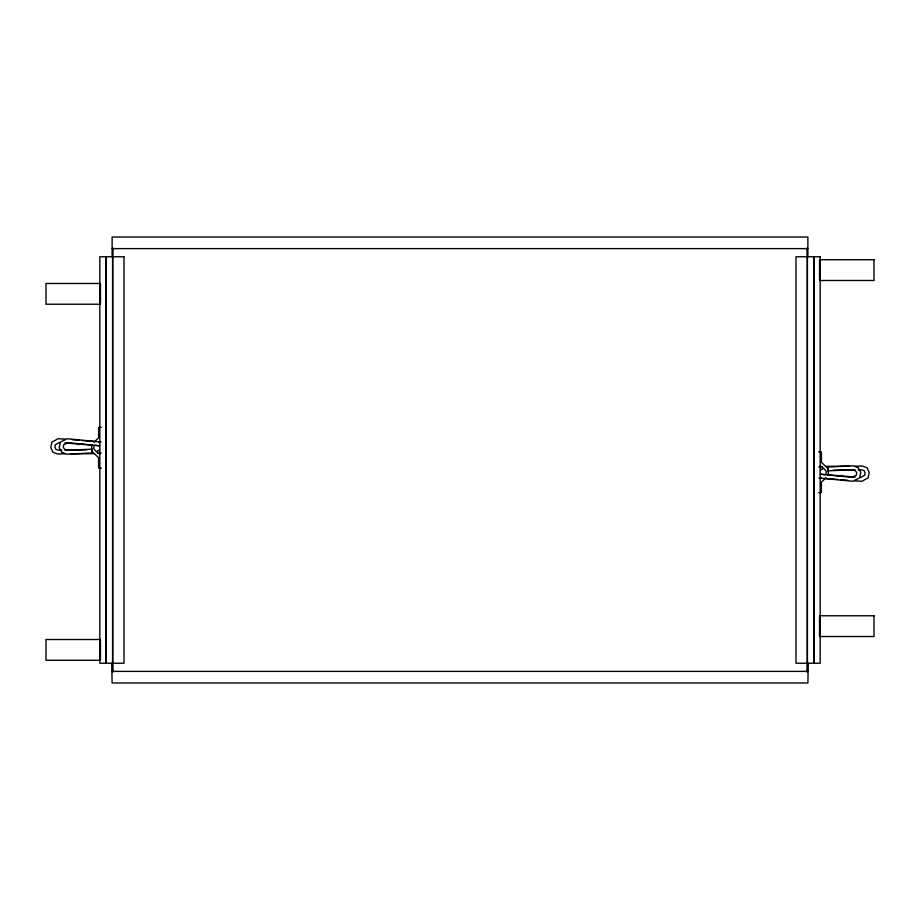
<?xml version="1.0" encoding="UTF-8"?>
<svg xmlns="http://www.w3.org/2000/svg" width="920" height="920" viewBox="0 0 920 920"><rect width="100%" height="100%" fill="white"/><g stroke="black" fill="none" stroke-linecap="round" stroke-linejoin="round"><path stroke-width="1.38" d="M94.3 446.027L93.587 447.764L94.3 449.489L97.784 452.973L99.199 453.652L101.246 452.973M825.7 473.972L826.413 472.236L825.7 470.511L822.216 467.026L820.801 466.348L818.754 467.026M93.897 442.313L98.59 437.816L98.59 427.363L101.338 427.363M826.102 477.687L821.41 482.183L821.41 492.637L818.662 492.637M99.613 449.765L97.508 451.007L98.037 453.387L100.464 453.629M820.387 470.235L822.491 468.993L821.962 466.612L819.536 466.371M59.282 442.508L55.372 444.693L54.889 447.12L55.925 449.339L57.557 450.053L61.824 450.018M860.717 477.491L864.627 475.306L865.11 472.88L864.075 470.66L862.442 469.947L858.176 469.982M98.578 441.979L101.027 442.025L67.194 438.736L60.375 442.094L59.213 447.58L61.732 452.341L66.976 454.192L92.092 452.962L91.908 449.121L67.539 450.317L64.423 449.213L63.261 447.016L63.744 444.716L67.907 442.658L99.728 445.763L94.921 445.383M825.079 474.616L820.272 474.237L852.092 477.342L856.255 475.284L856.738 472.983L855.577 470.787L852.46 469.683L828.092 470.879L827.908 467.038L853.024 465.808L858.268 467.659L860.786 472.42L859.625 477.905L852.805 481.263L818.972 477.974L821.422 478.02M64.894 453.859L57.27 453.916L52.889 452.203L50.784 447.637L51.853 442.175L58.029 438.713L65.331 439.15M855.106 466.141L862.73 466.084L867.111 467.797L869.216 472.362L868.146 477.825L861.971 481.286L854.668 480.849M64.676 449.995L86.652 449.845M70.391 453.824L93.771 453.663M826.229 466.336L849.608 466.175M833.347 470.154L855.324 470.005M112.125 248.607L807.875 248.607M818.662 451.846L821.41 451.846L821.41 462.288L827.988 468.602L828.425 474.835M101.338 468.153L98.59 468.153L98.59 457.711L92.011 451.398L91.574 445.165M111.699 663.24L112.125 682.973L807.875 682.973L808.3 663.24M112.125 671.393L807.875 671.393M827.724 474.835L855.197 477.054M825.861 478.515L838.212 479.515M840.949 479.734L847.803 480.297M72.197 439.702L79.051 440.266M81.788 440.484L94.139 441.485M64.802 442.945L92.276 445.165M827.908 467.038L828.092 470.879M92.092 452.962L91.908 449.121M814.096 256.76L814.096 663.24M813.924 256.76L813.924 663.24M807.875 256.76L807.875 237.026L112.125 237.026L112.125 256.76M807.426 256.76L807.426 663.24M807.254 256.76L807.254 663.24M807.001 248.009L807.001 256.623M807.001 663.377L807.001 671.991M112.999 248.009L112.999 256.623M112.999 663.377L112.999 671.991M112.746 256.76L112.746 663.24M112.573 256.76L112.573 663.24M106.076 256.76L106.076 663.24M105.903 256.76L105.903 663.24M123.993 256.76L99.82 256.76L99.82 663.24L123.993 663.24L123.993 256.76M820.18 256.76L796.007 256.76L796.007 663.24L820.18 663.24L820.18 256.76M874 259.727L819.547 259.727L819.547 280.496L874 280.496L874 259.727M100.452 283.464L46 283.464L46 304.233L100.452 304.233L100.452 283.464M874 615.768L819.547 615.768L819.547 636.536L874 636.536L874 615.768M100.452 639.504L46 639.504L46 660.272L100.452 660.272L100.452 639.504"/></g></svg>
